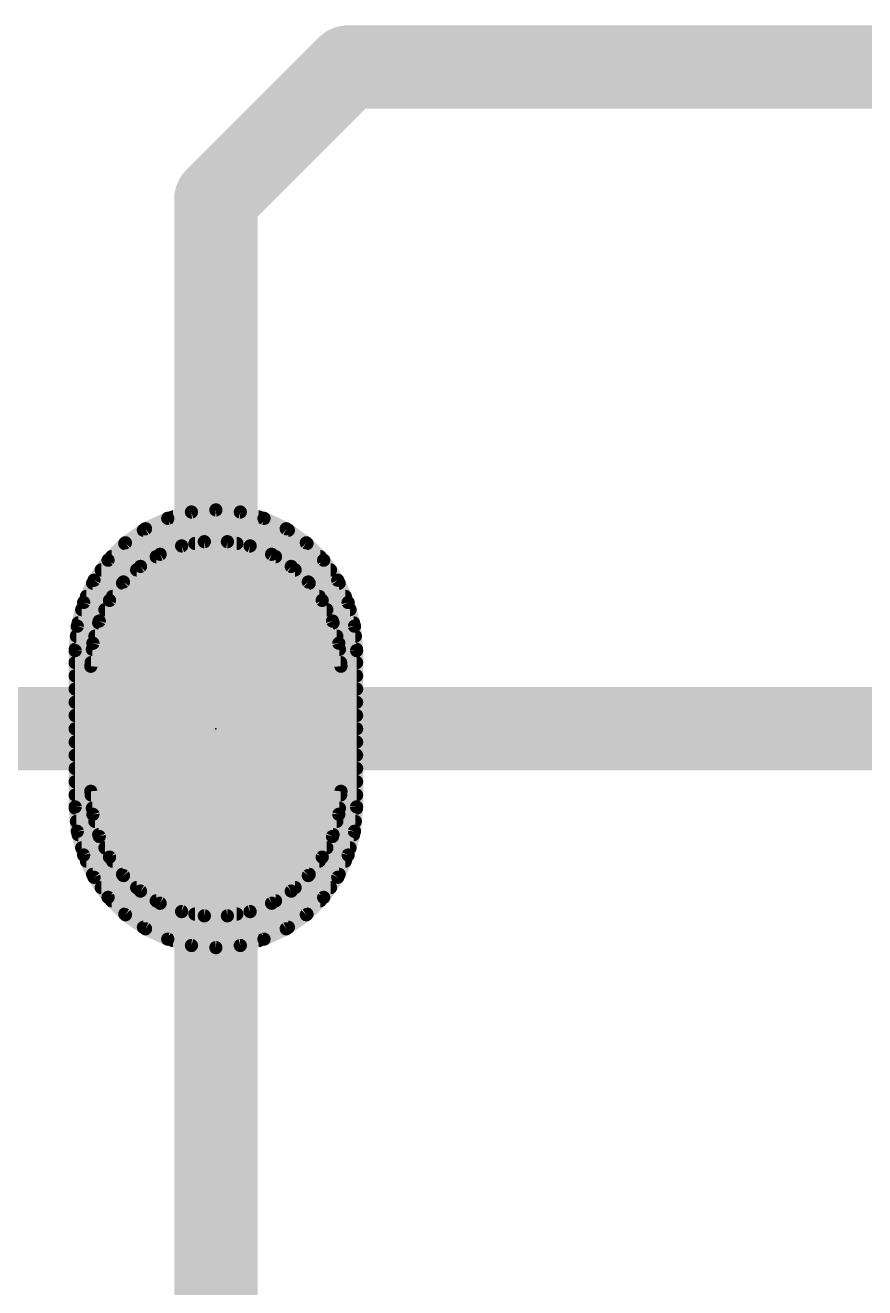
# Model space of a CAD drawing. Extents: x 1 to 105, y 18 to 66.
# Drawn here: x 18.49 to 26.55, y 44.17 to 56.28 of the extents above; entities that cross this region are included whole.
import ezdxf

# ---------------------------------------------------------------- set-up
doc = ezdxf.new("R2010")
doc.units = 0
for name, color, linetype in [('17', 122, 'CONTINUOUS'), ('2', 41, 'CONTINUOUS'), ('23', 53, 'CONTINUOUS'), ('29', 251, 'CONTINUOUS'), ('30', 251, 'CONTINUOUS'), ('4', 41, 'CONTINUOUS'), ('44', 251, 'CONTINUOUS'), ('5', 83, 'CONTINUOUS')]:
    doc.layers.add(name, color=color, linetype=linetype)

# ---------------------------------------------------------------- blocks, each defined once
blk = doc.blocks.new('RECT')
blk.add_solid([(-0.5, -0.5), (0.5, -0.5), (-0.5, 0.5), (0.5, 0.5)])
blk = doc.blocks.new('ROUNDP')
at = {"const_width": 0.5}
blk.add_lwpolyline([(0, -0.25, 1), (0, 0.25, 1), (0, -0.25)], format="xyb", dxfattribs=at)

msp = doc.modelspace()

# ---------------------------------------------------------------- linework, layer by layer
at = {"layer": '2', "const_width": 0.127}
for points in [[(19.8583, 51.5486), (19.645, 51.4491)], [(20.0856, 51.6095), (19.8583, 51.5486)], [(19.9083, 51.562), (20.7317, 51.562)], [(20.32, 51.63), (20.0856, 51.6095)], [(20.5544, 51.6095), (20.32, 51.63)], [(20.7817, 51.5486), (20.5544, 51.6095)], [(20.995, 51.4491), (20.7817, 51.5486)], [(19.645, 51.4491), (19.4522, 51.3142)], [(19.6248, 51.435), (21.0152, 51.435)], [(21.1878, 51.3142), (20.995, 51.4491)], [(19.4522, 51.3142), (19.2858, 51.1478)], [(19.4461, 51.308), (21.1939, 51.308)], [(21.3542, 51.1478), (21.1878, 51.3142)], [(19.3191, 51.181), (21.3209, 51.181)], [(19.2858, 51.1478), (19.1509, 50.955)], [(21.4891, 50.955), (21.3542, 51.1478)], [(19.1509, 50.955), (19.0514, 50.7417)], [(19.2202, 51.054), (21.4198, 51.054)], [(21.5886, 50.7417), (21.4891, 50.955)], [(19.1378, 50.927), (21.5022, 50.927)], [(19.0514, 50.7417), (18.9905, 50.5144)], [(19.0786, 50.8), (21.5614, 50.8)], [(21.6495, 50.5144), (21.5886, 50.7417)], [(19.033, 50.673), (21.607, 50.673)], [(18.9905, 50.5144), (18.97, 50.28)], [(18.999, 50.546), (21.641, 50.546)], [(21.67, 50.28), (21.6495, 50.5144)], [(18.9822, 50.419), (21.6578, 50.419)], [(18.97, 50.28), (18.97, 48.78)], [(18.9711, 50.292), (21.669, 50.292)], [(21.67, 48.78), (21.67, 50.28)], [(18.97, 50.165), (21.67, 50.165)], [(18.97, 50.038), (21.67, 50.038)], [(18.97, 49.911), (21.67, 49.911)], [(18.97, 49.784), (21.67, 49.784)], [(18.97, 49.657), (21.67, 49.657)], [(18.97, 49.53), (21.67, 49.53)], [(18.97, 49.403), (21.67, 49.403)], [(18.97, 49.276), (21.67, 49.276)], [(18.97, 49.149), (21.67, 49.149)], [(18.97, 49.022), (21.67, 49.022)], [(18.97, 48.895), (21.67, 48.895)], [(18.97, 48.78), (18.9905, 48.5456)], [(18.971, 48.768), (21.669, 48.768)], [(21.6495, 48.5456), (21.67, 48.78)], [(18.9822, 48.641), (21.6578, 48.641)], [(18.9905, 48.5456), (19.0514, 48.3183)], [(18.999, 48.514), (21.641, 48.514)], [(21.5886, 48.3183), (21.6495, 48.5456)], [(19.033, 48.387), (21.607, 48.387)], [(19.0514, 48.3183), (19.1509, 48.105)], [(21.4891, 48.105), (21.5886, 48.3183)], [(19.0786, 48.26), (21.5614, 48.26)], [(19.1378, 48.133), (21.5022, 48.133)], [(19.1509, 48.105), (19.2858, 47.9122)], [(21.3542, 47.9122), (21.4891, 48.105)], [(19.2202, 48.006), (21.4198, 48.006)], [(19.2858, 47.9122), (19.4522, 47.7458)], [(21.1878, 47.7458), (21.3542, 47.9122)], [(19.3191, 47.879), (21.3209, 47.879)], [(19.4461, 47.752), (21.1939, 47.752)], [(19.4522, 47.7458), (19.645, 47.6109)], [(20.995, 47.6109), (21.1878, 47.7458)], [(19.6248, 47.625), (21.0152, 47.625)], [(19.645, 47.6109), (19.8583, 47.5114)], [(20.7817, 47.5114), (20.995, 47.6109)], [(19.8583, 47.5114), (20.0856, 47.4505)], [(19.9083, 47.498), (20.7317, 47.498)], [(20.0856, 47.4505), (20.32, 47.43)], [(20.32, 47.43), (20.5544, 47.4505)], [(20.5544, 47.4505), (20.7817, 47.5114)]]:
    msp.add_lwpolyline(points, dxfattribs=at)
at = {"layer": '2', "const_width": 0.0635}
for points in [[(19.8501, 51.5793, 1), (19.8665, 51.5179)], [(19.8717, 51.5198, 1), (19.8449, 51.5774)], [(19.9083, 51.5938, 1), (19.9083, 51.5303)], [(20.0828, 51.6411, 1), (20.0883, 51.5779)], [(20.0938, 51.5788, 1), (20.0774, 51.6402)], [(20.3228, 51.6616, 1), (20.3172, 51.5984)], [(20.3228, 51.5984, 1), (20.3172, 51.6616)], [(20.5626, 51.6402, 1), (20.5462, 51.5788)], [(20.5517, 51.5779, 1), (20.5572, 51.6411)], [(20.7317, 51.5303, 1), (20.7317, 51.5938)], [(20.7951, 51.5774, 1), (20.7683, 51.5198)], [(20.7735, 51.5179, 1), (20.7899, 51.5793)], [(19.6248, 51.4668, 1), (19.6248, 51.4032)], [(19.6316, 51.4779, 1), (19.6584, 51.4204)], [(19.6632, 51.4231, 1), (19.6268, 51.4751)], [(21.0132, 51.4751, 1), (20.9768, 51.4231)], [(20.9816, 51.4204, 1), (21.0084, 51.4779)], [(21.0152, 51.4032, 1), (21.0152, 51.4668)], [(19.4461, 51.3398, 1), (19.4461, 51.2762)], [(19.434, 51.3402, 1), (19.4704, 51.2882)], [(19.4747, 51.2917, 1), (19.4298, 51.3366)], [(21.2102, 51.3366, 1), (21.1653, 51.2917)], [(21.1696, 51.2882, 1), (21.206, 51.3402)], [(21.1939, 51.2762, 1), (21.1939, 51.3398)], [(19.3191, 51.2128, 1), (19.3191, 51.1493)], [(21.3209, 51.1493, 1), (21.3209, 51.2128)], [(19.2634, 51.1702, 1), (19.3083, 51.1253)], [(19.3118, 51.1296, 1), (19.2598, 51.166)], [(21.3802, 51.166, 1), (21.3282, 51.1296)], [(21.3317, 51.1253, 1), (21.3766, 51.1702)], [(19.1249, 50.9732, 1), (19.1769, 50.9368)], [(19.1796, 50.9416, 1), (19.1221, 50.9684)], [(19.2202, 51.0858, 1), (19.2202, 51.0222)], [(21.4198, 51.0222, 1), (21.4198, 51.0858)], [(21.5179, 50.9684, 1), (21.4604, 50.9416)], [(21.4631, 50.9368, 1), (21.5151, 50.9732)], [(19.1378, 50.9588, 1), (19.1378, 50.8952)], [(21.5022, 50.8952, 1), (21.5022, 50.9588)], [(19.0226, 50.7551, 1), (19.0802, 50.7283)], [(19.0821, 50.7335, 1), (19.0207, 50.7499)], [(19.0786, 50.8318, 1), (19.0786, 50.7683)], [(21.6193, 50.7499, 1), (21.5579, 50.7335)], [(21.5598, 50.7283, 1), (21.6174, 50.7551)], [(21.5614, 50.7683, 1), (21.5614, 50.8318)], [(19.033, 50.7048, 1), (19.033, 50.6412)], [(21.607, 50.6412, 1), (21.607, 50.7048)], [(18.9598, 50.5226, 1), (19.0212, 50.5062)], [(19.0221, 50.5117, 1), (18.9589, 50.5172)], [(18.999, 50.5778, 1), (18.999, 50.5142)], [(21.6811, 50.5172, 1), (21.6179, 50.5117)], [(21.6188, 50.5062, 1), (21.6802, 50.5226)], [(21.641, 50.5142, 1), (21.641, 50.5778)], [(18.9822, 50.4508, 1), (18.9822, 50.3873)], [(21.6578, 50.3873, 1), (21.6578, 50.4508)], [(18.9384, 50.2828, 1), (19.0016, 50.2772)], [(19.0018, 50.28, 1), (18.9383, 50.28)], [(18.9711, 50.3238, 1), (18.9711, 50.2602)], [(21.7018, 50.28, 1), (21.6383, 50.28)], [(21.6384, 50.2772, 1), (21.7016, 50.2828)], [(21.669, 50.2602, 1), (21.669, 50.3238)], [(18.97, 50.1968, 1), (18.97, 50.1332)], [(21.67, 50.1332, 1), (21.67, 50.1968)], [(18.97, 50.0698, 1), (18.97, 50.0063)], [(21.67, 50.0063, 1), (21.67, 50.0698)], [(18.97, 49.9428, 1), (18.97, 49.8792)], [(21.67, 49.8792, 1), (21.67, 49.9428)], [(18.97, 49.8158, 1), (18.97, 49.7522)], [(21.67, 49.7522, 1), (21.67, 49.8158)], [(18.97, 49.6888, 1), (18.97, 49.6253)], [(21.67, 49.6253, 1), (21.67, 49.6888)], [(18.97, 49.5618, 1), (18.97, 49.4982)], [(21.67, 49.4982, 1), (21.67, 49.5618)], [(18.97, 49.4348, 1), (18.97, 49.3713)], [(21.67, 49.3713, 1), (21.67, 49.4348)], [(18.97, 49.3078, 1), (18.97, 49.2443)], [(21.67, 49.2443, 1), (21.67, 49.3078)], [(18.97, 49.1808, 1), (18.97, 49.1172)], [(21.67, 49.1172, 1), (21.67, 49.1808)], [(18.97, 49.0538, 1), (18.97, 48.9903)], [(21.67, 48.9903, 1), (21.67, 49.0538)], [(18.97, 48.9268, 1), (18.97, 48.8633)], [(21.67, 48.8633, 1), (21.67, 48.9268)], [(19.0016, 48.7828, 1), (18.9384, 48.7772)], [(18.971, 48.7998, 1), (18.971, 48.7362)], [(21.7016, 48.7772, 1), (21.6384, 48.7828)], [(21.669, 48.7362, 1), (21.669, 48.7998)], [(18.9383, 48.78, 1), (19.0018, 48.78)], [(18.9822, 48.6728, 1), (18.9822, 48.6093)], [(21.6383, 48.78, 1), (21.7018, 48.78)], [(21.6578, 48.6093, 1), (21.6578, 48.6728)], [(19.0212, 48.5538, 1), (18.9598, 48.5374)], [(18.9589, 48.5428, 1), (19.0221, 48.5483)], [(18.999, 48.5458, 1), (18.999, 48.4823)], [(21.6179, 48.5483, 1), (21.6811, 48.5428)], [(21.6802, 48.5374, 1), (21.6188, 48.5538)], [(21.641, 48.4823, 1), (21.641, 48.5458)], [(19.033, 48.4188, 1), (19.033, 48.3552)], [(19.0802, 48.3317, 1), (19.0226, 48.3049)], [(19.0207, 48.3101, 1), (19.0821, 48.3265)], [(21.5579, 48.3265, 1), (21.6193, 48.3101)], [(21.6174, 48.3049, 1), (21.5598, 48.3317)], [(21.607, 48.3552, 1), (21.607, 48.4188)], [(19.0786, 48.2918, 1), (19.0786, 48.2283)], [(21.5614, 48.2283, 1), (21.5614, 48.2918)], [(19.1378, 48.1648, 1), (19.1378, 48.1013)], [(19.1769, 48.1232, 1), (19.1249, 48.0868)], [(19.1221, 48.0916, 1), (19.1796, 48.1184)], [(21.4604, 48.1184, 1), (21.5179, 48.0916)], [(21.5151, 48.0868, 1), (21.4631, 48.1232)], [(21.5022, 48.1013, 1), (21.5022, 48.1648)], [(19.2202, 48.0378, 1), (19.2202, 47.9742)], [(19.3083, 47.9347, 1), (19.2634, 47.8898)], [(21.3766, 47.8898, 1), (21.3317, 47.9347)], [(21.4198, 47.9742, 1), (21.4198, 48.0378)], [(19.2598, 47.894, 1), (19.3118, 47.9304)], [(19.3191, 47.9108, 1), (19.3191, 47.8473)], [(21.3209, 47.8473, 1), (21.3209, 47.9108)], [(21.3282, 47.9304, 1), (21.3802, 47.894)], [(19.4461, 47.7838, 1), (19.4461, 47.7203)], [(19.4704, 47.7718, 1), (19.434, 47.7198)], [(19.4298, 47.7234, 1), (19.4747, 47.7683)], [(21.1653, 47.7683, 1), (21.2102, 47.7234)], [(21.206, 47.7198, 1), (21.1696, 47.7718)], [(21.1939, 47.7203, 1), (21.1939, 47.7838)], [(19.6248, 47.6568, 1), (19.6248, 47.5932)], [(19.6584, 47.6396, 1), (19.6316, 47.5821)], [(19.6268, 47.5849, 1), (19.6632, 47.6369)], [(20.9768, 47.6369, 1), (21.0132, 47.5849)], [(21.0084, 47.5821, 1), (20.9816, 47.6396)], [(21.0152, 47.5932, 1), (21.0152, 47.6568)], [(19.8665, 47.5421, 1), (19.8501, 47.4807)], [(19.8449, 47.4826, 1), (19.8717, 47.5402)], [(19.9083, 47.5298, 1), (19.9083, 47.4663)], [(20.0883, 47.4821, 1), (20.0828, 47.4189)], [(20.0774, 47.4198, 1), (20.0938, 47.4812)], [(20.3172, 47.4616, 1), (20.3228, 47.3984)], [(20.3172, 47.3984, 1), (20.3228, 47.4616)], [(20.5462, 47.4812, 1), (20.5626, 47.4198)], [(20.5572, 47.4189, 1), (20.5517, 47.4821)], [(20.7317, 47.4663, 1), (20.7317, 47.5298)], [(20.7683, 47.5402, 1), (20.7951, 47.4826)], [(20.7899, 47.4807, 1), (20.7735, 47.5421)]]:
    msp.add_lwpolyline(points, format="xyb", dxfattribs=at)
at = {"layer": '23'}
msp.add_point((20.32, 49.53), dxfattribs=at)
at = {"layer": '4'}
for points, const_width in [([(20.32, 54.61), (21.59, 55.88)], 0.8), ([(21.59, 55.88), (33.02, 55.88)], 0.8), ([(20.32, 52.28), (20.32, 54.61)], 0.8), ([(20.2093, 51.3249), (19.9916, 51.2842)], 0.127), ([(20.119, 51.308), (20.521, 51.308)], 0.127), ([(20.4307, 51.3249), (20.2093, 51.3249)], 0.127), ([(20.6484, 51.2842), (20.4307, 51.3249)], 0.127), ([(19.7851, 51.2042), (19.5968, 51.0876)], 0.127), ([(19.7477, 51.181), (20.8924, 51.181)], 0.127), ([(19.9916, 51.2842), (19.7851, 51.2042)], 0.127), ([(20.8549, 51.2042), (20.6484, 51.2842)], 0.127), ([(21.0432, 51.0876), (20.8549, 51.2042)], 0.127), ([(19.5968, 51.0876), (19.4332, 50.9384)], 0.127), ([(21.2068, 50.9384), (21.0432, 51.0876)], 0.127), ([(19.4332, 50.9384), (19.2997, 50.7617)], 0.127), ([(19.56, 51.054), (21.08, 51.054)], 0.127), ([(21.3403, 50.7617), (21.2068, 50.9384)], 0.127), ([(19.4246, 50.927), (21.2154, 50.927)], 0.127), ([(19.2997, 50.7617), (19.201, 50.5635)], 0.127), ([(19.3286, 50.8), (21.3114, 50.8)], 0.127), ([(21.439, 50.5635), (21.3403, 50.7617)], 0.127), ([(19.2556, 50.673), (21.3844, 50.673)], 0.127), ([(19.201, 50.5635), (19.1404, 50.3505)], 0.127), ([(19.1961, 50.546), (21.4439, 50.546)], 0.127), ([(21.4996, 50.3505), (21.439, 50.5635)], 0.127), ([(19.1404, 50.3505), (19.12, 50.13)], 0.127), ([(19.1599, 50.419), (21.4801, 50.419)], 0.127), ([(21.52, 50.13), (21.4996, 50.3505)], 0.127), ([(19.135, 50.292), (21.505, 50.292)], 0.127), ([(19.12, 50.13), (21.52, 50.13)], 0.127), ([(19.1232, 50.165), (21.5168, 50.165)], 0.127), ([(19.1404, 48.7095), (19.12, 48.93)], 0.127), ([(19.12, 48.93), (21.52, 48.93)], 0.127), ([(19.1232, 48.895), (21.5168, 48.895)], 0.127), ([(21.52, 48.93), (21.4996, 48.7095)], 0.127), ([(19.135, 48.768), (21.505, 48.768)], 0.127), ([(19.201, 48.4965), (19.1404, 48.7095)], 0.127), ([(19.1599, 48.641), (21.4801, 48.641)], 0.127), ([(21.4996, 48.7095), (21.439, 48.4965)], 0.127), ([(19.1961, 48.514), (21.4439, 48.514)], 0.127), ([(19.2997, 48.2983), (19.201, 48.4965)], 0.127), ([(21.439, 48.4965), (21.3403, 48.2983)], 0.127), ([(19.2556, 48.387), (21.3844, 48.387)], 0.127), ([(19.4332, 48.1216), (19.2997, 48.2983)], 0.127), ([(21.3403, 48.2983), (21.2068, 48.1216)], 0.127), ([(19.3286, 48.26), (21.3114, 48.26)], 0.127), ([(19.4246, 48.133), (21.2154, 48.133)], 0.127), ([(19.5968, 47.9724), (19.4332, 48.1216)], 0.127), ([(21.2068, 48.1216), (21.0432, 47.9724)], 0.127), ([(19.56, 48.006), (21.08, 48.006)], 0.127), ([(19.7851, 47.8558), (19.5968, 47.9724)], 0.127), ([(21.0432, 47.9724), (20.8549, 47.8558)], 0.127), ([(19.7477, 47.879), (20.8924, 47.879)], 0.127), ([(19.9916, 47.7758), (19.7851, 47.8558)], 0.127), ([(20.8549, 47.8558), (20.6484, 47.7758)], 0.127), ([(20.2093, 47.7351), (19.9916, 47.7758)], 0.127), ([(20.119, 47.752), (20.521, 47.752)], 0.127), ([(20.4307, 47.7351), (20.2093, 47.7351)], 0.127), ([(20.6484, 47.7758), (20.4307, 47.7351)], 0.127), ([(20.32, 46.78), (20.32, 44.66)], 0.8)]:
    msp.add_lwpolyline(points, dxfattribs=dict(at, const_width=const_width))
for points, const_width in [([(21.59, 56.08, 1), (21.59, 55.68)], 0.4), ([(21.7314, 55.7386, 1), (21.4486, 56.0214)], 0.4), ([(20.52, 54.61, 1), (20.12, 54.61)], 0.4), ([(20.1786, 54.7514, 1), (20.4614, 54.4686)], 0.4), ([(20.12, 52.28, 1), (20.52, 52.28)], 0.4), ([(20.119, 51.3398, 1), (20.119, 51.2762)], 0.0635), ([(20.2093, 51.3566, 1), (20.2093, 51.2931)], 0.0635), ([(20.2151, 51.2937, 1), (20.2034, 51.3561)], 0.0635), ([(20.4366, 51.3561, 1), (20.4249, 51.2937)], 0.0635), ([(20.4307, 51.2931, 1), (20.4307, 51.3566)], 0.0635), ([(20.521, 51.2762, 1), (20.521, 51.3398)], 0.0635), ([(19.7477, 51.2128, 1), (19.7477, 51.1493)], 0.0635), ([(19.7736, 51.2338, 1), (19.7966, 51.1746)], 0.0635), ([(19.8018, 51.1772, 1), (19.7684, 51.2312)], 0.0635), ([(19.9858, 51.3154, 1), (19.9974, 51.253)], 0.0635), ([(20.0031, 51.2546, 1), (19.9801, 51.3138)], 0.0635), ([(20.6599, 51.3138, 1), (20.6369, 51.2546)], 0.0635), ([(20.6426, 51.253, 1), (20.6542, 51.3154)], 0.0635), ([(20.8716, 51.2312, 1), (20.8382, 51.1772)], 0.0635), ([(20.8434, 51.1746, 1), (20.8664, 51.2338)], 0.0635), ([(20.8924, 51.1493, 1), (20.8924, 51.2128)], 0.0635), ([(19.5801, 51.1146, 1), (19.6136, 51.0606)], 0.0635), ([(19.6182, 51.0642, 1), (19.5754, 51.1111)], 0.0635), ([(21.0646, 51.1111, 1), (21.0218, 51.0642)], 0.0635), ([(21.0264, 51.0606, 1), (21.0599, 51.1146)], 0.0635), ([(19.4585, 50.9193, 1), (19.4079, 50.9576)], 0.0635), ([(19.56, 51.0858, 1), (19.56, 51.0222)], 0.0635), ([(21.08, 51.0222, 1), (21.08, 51.0858)], 0.0635), ([(21.2321, 50.9576, 1), (21.1815, 50.9193)], 0.0635), ([(19.4246, 50.9588, 1), (19.4246, 50.8952)], 0.0635), ([(19.4118, 50.9619, 1), (19.4546, 50.915)], 0.0635), ([(21.1854, 50.915, 1), (21.2282, 50.9619)], 0.0635), ([(21.2154, 50.8952, 1), (21.2154, 50.9588)], 0.0635), ([(19.2744, 50.7809, 1), (19.3251, 50.7426)], 0.0635), ([(19.3282, 50.7476, 1), (19.2713, 50.7759)], 0.0635), ([(19.3286, 50.8318, 1), (19.3286, 50.7683)], 0.0635), ([(21.3687, 50.7759, 1), (21.3118, 50.7476)], 0.0635), ([(21.3114, 50.7683, 1), (21.3114, 50.8318)], 0.0635), ([(21.3149, 50.7426, 1), (21.3656, 50.7809)], 0.0635), ([(19.2556, 50.7048, 1), (19.2556, 50.6412)], 0.0635), ([(21.3844, 50.6412, 1), (21.3844, 50.7048)], 0.0635), ([(19.1961, 50.5778, 1), (19.1961, 50.5142)], 0.0635), ([(19.1726, 50.5776, 1), (19.2295, 50.5493)], 0.0635), ([(19.2316, 50.5548, 1), (19.1705, 50.5722)], 0.0635), ([(21.4695, 50.5722, 1), (21.4084, 50.5548)], 0.0635), ([(21.4105, 50.5493, 1), (21.4674, 50.5776)], 0.0635), ([(21.4439, 50.5142, 1), (21.4439, 50.5778)], 0.0635), ([(19.172, 50.3476, 1), (19.1088, 50.3534)], 0.0635), ([(19.1599, 50.4508, 1), (19.1599, 50.3873)], 0.0635), ([(21.5312, 50.3534, 1), (21.468, 50.3476)], 0.0635), ([(21.4801, 50.3873, 1), (21.4801, 50.4508)], 0.0635), ([(19.135, 50.3238, 1), (19.135, 50.2602)], 0.0635), ([(19.1099, 50.3592, 1), (19.171, 50.3418)], 0.0635), ([(21.469, 50.3418, 1), (21.5301, 50.3592)], 0.0635), ([(21.505, 50.2602, 1), (21.505, 50.3238)], 0.0635), ([(19.12, 50.1618, 1), (19.12, 50.0983)], 0.0635), ([(19.0884, 50.1329, 1), (19.1516, 50.1271)], 0.0635), ([(19.1232, 50.1968, 1), (19.1232, 50.1332)], 0.0635), ([(21.4884, 50.1271, 1), (21.5516, 50.1329)], 0.0635), ([(21.5168, 50.1332, 1), (21.5168, 50.1968)], 0.0635), ([(21.52, 50.0983, 1), (21.52, 50.1618)], 0.0635), ([(19.1516, 48.9329, 1), (19.0884, 48.9271)], 0.0635), ([(19.12, 48.9618, 1), (19.12, 48.8982)], 0.0635), ([(19.1232, 48.9268, 1), (19.1232, 48.8633)], 0.0635), ([(21.5516, 48.9271, 1), (21.4884, 48.9329)], 0.0635), ([(21.5168, 48.8633, 1), (21.5168, 48.9268)], 0.0635), ([(21.52, 48.8982, 1), (21.52, 48.9618)], 0.0635), ([(19.135, 48.7998, 1), (19.135, 48.7362)], 0.0635), ([(21.505, 48.7362, 1), (21.505, 48.7998)], 0.0635), ([(19.171, 48.7182, 1), (19.1099, 48.7008)], 0.0635), ([(19.1088, 48.7066, 1), (19.172, 48.7124)], 0.0635), ([(19.1599, 48.6728, 1), (19.1599, 48.6093)], 0.0635), ([(21.468, 48.7124, 1), (21.5312, 48.7066)], 0.0635), ([(21.5301, 48.7008, 1), (21.469, 48.7182)], 0.0635), ([(21.4801, 48.6093, 1), (21.4801, 48.6728)], 0.0635), ([(19.1961, 48.5458, 1), (19.1961, 48.4823)], 0.0635), ([(21.4439, 48.4823, 1), (21.4439, 48.5458)], 0.0635), ([(19.2295, 48.5107, 1), (19.1726, 48.4824)], 0.0635), ([(19.1705, 48.4878, 1), (19.2316, 48.5052)], 0.0635), ([(21.4084, 48.5052, 1), (21.4695, 48.4878)], 0.0635), ([(21.4674, 48.4824, 1), (21.4105, 48.5107)], 0.0635), ([(19.2556, 48.4188, 1), (19.2556, 48.3552)], 0.0635), ([(19.3251, 48.3174, 1), (19.2744, 48.2791)], 0.0635), ([(19.2713, 48.2841, 1), (19.3282, 48.3124)], 0.0635), ([(21.3118, 48.3124, 1), (21.3687, 48.2841)], 0.0635), ([(21.3656, 48.2791, 1), (21.3149, 48.3174)], 0.0635), ([(21.3844, 48.3552, 1), (21.3844, 48.4188)], 0.0635), ([(19.3286, 48.2918, 1), (19.3286, 48.2283)], 0.0635), ([(21.3114, 48.2283, 1), (21.3114, 48.2918)], 0.0635), ([(19.4246, 48.1648, 1), (19.4246, 48.1013)], 0.0635), ([(19.4546, 48.145, 1), (19.4118, 48.0981)], 0.0635), ([(19.4079, 48.1024, 1), (19.4585, 48.1407)], 0.0635), ([(21.1815, 48.1407, 1), (21.2321, 48.1024)], 0.0635), ([(21.2282, 48.0981, 1), (21.1854, 48.145)], 0.0635), ([(21.2154, 48.1013, 1), (21.2154, 48.1648)], 0.0635), ([(19.56, 48.0378, 1), (19.56, 47.9742)], 0.0635), ([(19.6136, 47.9994, 1), (19.5801, 47.9454)], 0.0635), ([(19.5754, 47.9489, 1), (19.6182, 47.9958)], 0.0635), ([(21.0218, 47.9958, 1), (21.0646, 47.9489)], 0.0635), ([(21.0599, 47.9454, 1), (21.0264, 47.9994)], 0.0635), ([(21.08, 47.9742, 1), (21.08, 48.0378)], 0.0635), ([(19.7477, 47.9108, 1), (19.7477, 47.8473)], 0.0635), ([(19.7966, 47.8854, 1), (19.7736, 47.8262)], 0.0635), ([(19.7684, 47.8288, 1), (19.8018, 47.8828)], 0.0635), ([(20.8382, 47.8828, 1), (20.8716, 47.8288)], 0.0635), ([(20.8664, 47.8262, 1), (20.8434, 47.8854)], 0.0635), ([(20.8924, 47.8473, 1), (20.8924, 47.9108)], 0.0635), ([(19.9974, 47.807, 1), (19.9858, 47.7446)], 0.0635), ([(19.9801, 47.7462, 1), (20.0031, 47.8054)], 0.0635), ([(20.119, 47.7838, 1), (20.119, 47.7203)], 0.0635), ([(20.2093, 47.7669, 1), (20.2093, 47.7034)], 0.0635), ([(20.2034, 47.7039, 1), (20.2151, 47.7663)], 0.0635), ([(20.4249, 47.7663, 1), (20.4366, 47.7039)], 0.0635), ([(20.4307, 47.7034, 1), (20.4307, 47.7669)], 0.0635), ([(20.521, 47.7203, 1), (20.521, 47.7838)], 0.0635), ([(20.6369, 47.8054, 1), (20.6599, 47.7462)], 0.0635), ([(20.6542, 47.7446, 1), (20.6426, 47.807)], 0.0635), ([(20.52, 46.78, 1), (20.12, 46.78)], 0.4), ([(20.12, 44.66, 1), (20.52, 44.66)], 0.4)]:
    msp.add_lwpolyline(points, format="xyb", dxfattribs=dict(at, const_width=const_width))
at = {"layer": '44'}
for centre in [(20.32, 52.28), (20.3, 49.53), (20.32, 46.78), (20.32, 44.66)]:
    msp.add_circle(centre, 0, dxfattribs=at)
at = {"layer": '5'}
for points, const_width in [([(19.8583, 51.5486), (19.645, 51.4491)], 0.127), ([(20.0856, 51.6095), (19.8583, 51.5486)], 0.127), ([(19.9083, 51.562), (20.7317, 51.562)], 0.127), ([(20.32, 51.63), (20.0856, 51.6095)], 0.127), ([(20.5544, 51.6095), (20.32, 51.63)], 0.127), ([(20.7817, 51.5486), (20.5544, 51.6095)], 0.127), ([(20.995, 51.4491), (20.7817, 51.5486)], 0.127), ([(19.645, 51.4491), (19.4522, 51.3142)], 0.127), ([(19.6248, 51.435), (21.0152, 51.435)], 0.127), ([(21.1878, 51.3142), (20.995, 51.4491)], 0.127), ([(19.4522, 51.3142), (19.2858, 51.1478)], 0.127), ([(19.4461, 51.308), (21.1939, 51.308)], 0.127), ([(21.3542, 51.1478), (21.1878, 51.3142)], 0.127), ([(19.3191, 51.181), (21.3209, 51.181)], 0.127), ([(19.2858, 51.1478), (19.1509, 50.955)], 0.127), ([(21.4891, 50.955), (21.3542, 51.1478)], 0.127), ([(19.1509, 50.955), (19.0514, 50.7417)], 0.127), ([(19.2202, 51.054), (21.4198, 51.054)], 0.127), ([(21.5886, 50.7417), (21.4891, 50.955)], 0.127), ([(19.1378, 50.927), (21.5022, 50.927)], 0.127), ([(19.0514, 50.7417), (18.9905, 50.5144)], 0.127), ([(19.0786, 50.8), (21.5614, 50.8)], 0.127), ([(21.6495, 50.5144), (21.5886, 50.7417)], 0.127), ([(19.033, 50.673), (21.607, 50.673)], 0.127), ([(18.9905, 50.5144), (18.97, 50.28)], 0.127), ([(18.999, 50.546), (21.641, 50.546)], 0.127), ([(21.67, 50.28), (21.6495, 50.5144)], 0.127), ([(18.9822, 50.419), (21.6578, 50.419)], 0.127), ([(18.97, 50.28), (18.97, 48.78)], 0.127), ([(18.9711, 50.292), (21.669, 50.292)], 0.127), ([(21.67, 48.78), (21.67, 50.28)], 0.127), ([(18.97, 50.165), (21.67, 50.165)], 0.127), ([(18.97, 50.038), (21.67, 50.038)], 0.127), ([(13.97, 49.53), (20.3, 49.53)], 0.8), ([(18.97, 49.911), (21.67, 49.911)], 0.127), ([(31.73, 49.53), (20.3, 49.53)], 0.8), ([(18.97, 49.784), (21.67, 49.784)], 0.127), ([(18.97, 49.657), (21.67, 49.657)], 0.127), ([(18.97, 49.53), (21.67, 49.53)], 0.127), ([(18.97, 49.403), (21.67, 49.403)], 0.127), ([(18.97, 49.276), (21.67, 49.276)], 0.127), ([(18.97, 49.149), (21.67, 49.149)], 0.127), ([(18.97, 49.022), (21.67, 49.022)], 0.127), ([(18.97, 48.895), (21.67, 48.895)], 0.127), ([(18.97, 48.78), (18.9905, 48.5456)], 0.127), ([(18.971, 48.768), (21.669, 48.768)], 0.127), ([(21.6495, 48.5456), (21.67, 48.78)], 0.127), ([(18.9822, 48.641), (21.6578, 48.641)], 0.127), ([(18.9905, 48.5456), (19.0514, 48.3183)], 0.127), ([(18.999, 48.514), (21.641, 48.514)], 0.127), ([(21.5886, 48.3183), (21.6495, 48.5456)], 0.127), ([(19.033, 48.387), (21.607, 48.387)], 0.127), ([(19.0514, 48.3183), (19.1509, 48.105)], 0.127), ([(21.4891, 48.105), (21.5886, 48.3183)], 0.127), ([(19.0786, 48.26), (21.5614, 48.26)], 0.127), ([(19.1378, 48.133), (21.5022, 48.133)], 0.127), ([(19.1509, 48.105), (19.2858, 47.9122)], 0.127), ([(21.3542, 47.9122), (21.4891, 48.105)], 0.127), ([(19.2202, 48.006), (21.4198, 48.006)], 0.127), ([(19.2858, 47.9122), (19.4522, 47.7458)], 0.127), ([(21.1878, 47.7458), (21.3542, 47.9122)], 0.127), ([(19.3191, 47.879), (21.3209, 47.879)], 0.127), ([(19.4461, 47.752), (21.1939, 47.752)], 0.127), ([(19.4522, 47.7458), (19.645, 47.6109)], 0.127), ([(20.995, 47.6109), (21.1878, 47.7458)], 0.127), ([(19.6248, 47.625), (21.0152, 47.625)], 0.127), ([(19.645, 47.6109), (19.8583, 47.5114)], 0.127), ([(20.7817, 47.5114), (20.995, 47.6109)], 0.127), ([(19.8583, 47.5114), (20.0856, 47.4505)], 0.127), ([(19.9083, 47.498), (20.7317, 47.498)], 0.127), ([(20.0856, 47.4505), (20.32, 47.43)], 0.127), ([(20.32, 47.43), (20.5544, 47.4505)], 0.127), ([(20.5544, 47.4505), (20.7817, 47.5114)], 0.127)]:
    msp.add_lwpolyline(points, dxfattribs=dict(at, const_width=const_width))
for points, const_width in [([(19.8501, 51.5793, 1), (19.8665, 51.5179)], 0.0635), ([(19.8717, 51.5198, 1), (19.8449, 51.5774)], 0.0635), ([(19.9083, 51.5938, 1), (19.9083, 51.5303)], 0.0635), ([(20.0828, 51.6411, 1), (20.0883, 51.5779)], 0.0635), ([(20.0938, 51.5788, 1), (20.0774, 51.6402)], 0.0635), ([(20.3228, 51.6616, 1), (20.3172, 51.5984)], 0.0635), ([(20.3228, 51.5984, 1), (20.3172, 51.6616)], 0.0635), ([(20.5626, 51.6402, 1), (20.5462, 51.5788)], 0.0635), ([(20.5517, 51.5779, 1), (20.5572, 51.6411)], 0.0635), ([(20.7317, 51.5303, 1), (20.7317, 51.5938)], 0.0635), ([(20.7951, 51.5774, 1), (20.7683, 51.5198)], 0.0635), ([(20.7735, 51.5179, 1), (20.7899, 51.5793)], 0.0635), ([(19.6248, 51.4668, 1), (19.6248, 51.4032)], 0.0635), ([(19.6316, 51.4779, 1), (19.6584, 51.4204)], 0.0635), ([(19.6632, 51.4231, 1), (19.6268, 51.4751)], 0.0635), ([(21.0132, 51.4751, 1), (20.9768, 51.4231)], 0.0635), ([(20.9816, 51.4204, 1), (21.0084, 51.4779)], 0.0635), ([(21.0152, 51.4032, 1), (21.0152, 51.4668)], 0.0635), ([(19.4461, 51.3398, 1), (19.4461, 51.2762)], 0.0635), ([(19.434, 51.3402, 1), (19.4704, 51.2882)], 0.0635), ([(19.4747, 51.2917, 1), (19.4298, 51.3366)], 0.0635), ([(21.2102, 51.3366, 1), (21.1653, 51.2917)], 0.0635), ([(21.1696, 51.2882, 1), (21.206, 51.3402)], 0.0635), ([(21.1939, 51.2762, 1), (21.1939, 51.3398)], 0.0635), ([(19.3191, 51.2128, 1), (19.3191, 51.1493)], 0.0635), ([(21.3209, 51.1493, 1), (21.3209, 51.2128)], 0.0635), ([(19.2634, 51.1702, 1), (19.3083, 51.1253)], 0.0635), ([(19.3118, 51.1296, 1), (19.2598, 51.166)], 0.0635), ([(21.3802, 51.166, 1), (21.3282, 51.1296)], 0.0635), ([(21.3317, 51.1253, 1), (21.3766, 51.1702)], 0.0635), ([(19.1249, 50.9732, 1), (19.1769, 50.9368)], 0.0635), ([(19.1796, 50.9416, 1), (19.1221, 50.9684)], 0.0635), ([(19.2202, 51.0858, 1), (19.2202, 51.0222)], 0.0635), ([(21.4198, 51.0222, 1), (21.4198, 51.0858)], 0.0635), ([(21.5179, 50.9684, 1), (21.4604, 50.9416)], 0.0635), ([(21.4631, 50.9368, 1), (21.5151, 50.9732)], 0.0635), ([(19.1378, 50.9588, 1), (19.1378, 50.8952)], 0.0635), ([(21.5022, 50.8952, 1), (21.5022, 50.9588)], 0.0635), ([(19.0226, 50.7551, 1), (19.0802, 50.7283)], 0.0635), ([(19.0821, 50.7335, 1), (19.0207, 50.7499)], 0.0635), ([(19.0786, 50.8318, 1), (19.0786, 50.7683)], 0.0635), ([(21.6193, 50.7499, 1), (21.5579, 50.7335)], 0.0635), ([(21.5598, 50.7283, 1), (21.6174, 50.7551)], 0.0635), ([(21.5614, 50.7683, 1), (21.5614, 50.8318)], 0.0635), ([(19.033, 50.7048, 1), (19.033, 50.6412)], 0.0635), ([(21.607, 50.6412, 1), (21.607, 50.7048)], 0.0635), ([(18.9598, 50.5226, 1), (19.0212, 50.5062)], 0.0635), ([(19.0221, 50.5117, 1), (18.9589, 50.5172)], 0.0635), ([(18.999, 50.5778, 1), (18.999, 50.5142)], 0.0635), ([(21.6811, 50.5172, 1), (21.6179, 50.5117)], 0.0635), ([(21.6188, 50.5062, 1), (21.6802, 50.5226)], 0.0635), ([(21.641, 50.5142, 1), (21.641, 50.5778)], 0.0635), ([(18.9822, 50.4508, 1), (18.9822, 50.3873)], 0.0635), ([(21.6578, 50.3873, 1), (21.6578, 50.4508)], 0.0635), ([(18.9384, 50.2828, 1), (19.0016, 50.2772)], 0.0635), ([(19.0018, 50.28, 1), (18.9383, 50.28)], 0.0635), ([(18.9711, 50.3238, 1), (18.9711, 50.2602)], 0.0635), ([(21.7018, 50.28, 1), (21.6383, 50.28)], 0.0635), ([(21.6384, 50.2772, 1), (21.7016, 50.2828)], 0.0635), ([(21.669, 50.2602, 1), (21.669, 50.3238)], 0.0635), ([(18.97, 50.1968, 1), (18.97, 50.1332)], 0.0635), ([(21.67, 50.1332, 1), (21.67, 50.1968)], 0.0635), ([(18.97, 50.0698, 1), (18.97, 50.0063)], 0.0635), ([(21.67, 50.0063, 1), (21.67, 50.0698)], 0.0635), ([(18.97, 49.9428, 1), (18.97, 49.8792)], 0.0635), ([(20.3, 49.73, 1), (20.3, 49.33)], 0.4), ([(20.3, 49.33, 1), (20.3, 49.73)], 0.4), ([(21.67, 49.8792, 1), (21.67, 49.9428)], 0.0635), ([(18.97, 49.8158, 1), (18.97, 49.7522)], 0.0635), ([(21.67, 49.7522, 1), (21.67, 49.8158)], 0.0635), ([(18.97, 49.6888, 1), (18.97, 49.6253)], 0.0635), ([(21.67, 49.6253, 1), (21.67, 49.6888)], 0.0635), ([(18.97, 49.5618, 1), (18.97, 49.4982)], 0.0635), ([(21.67, 49.4982, 1), (21.67, 49.5618)], 0.0635), ([(18.97, 49.4348, 1), (18.97, 49.3713)], 0.0635), ([(21.67, 49.3713, 1), (21.67, 49.4348)], 0.0635), ([(18.97, 49.3078, 1), (18.97, 49.2443)], 0.0635), ([(21.67, 49.2443, 1), (21.67, 49.3078)], 0.0635), ([(18.97, 49.1808, 1), (18.97, 49.1172)], 0.0635), ([(21.67, 49.1172, 1), (21.67, 49.1808)], 0.0635), ([(18.97, 49.0538, 1), (18.97, 48.9903)], 0.0635), ([(21.67, 48.9903, 1), (21.67, 49.0538)], 0.0635), ([(18.97, 48.9268, 1), (18.97, 48.8633)], 0.0635), ([(21.67, 48.8633, 1), (21.67, 48.9268)], 0.0635), ([(19.0016, 48.7828, 1), (18.9384, 48.7772)], 0.0635), ([(18.971, 48.7998, 1), (18.971, 48.7362)], 0.0635), ([(21.7016, 48.7772, 1), (21.6384, 48.7828)], 0.0635), ([(21.669, 48.7362, 1), (21.669, 48.7998)], 0.0635), ([(18.9383, 48.78, 1), (19.0018, 48.78)], 0.0635), ([(18.9822, 48.6728, 1), (18.9822, 48.6093)], 0.0635), ([(21.6383, 48.78, 1), (21.7018, 48.78)], 0.0635), ([(21.6578, 48.6093, 1), (21.6578, 48.6728)], 0.0635), ([(19.0212, 48.5538, 1), (18.9598, 48.5374)], 0.0635), ([(18.9589, 48.5428, 1), (19.0221, 48.5483)], 0.0635), ([(18.999, 48.5458, 1), (18.999, 48.4823)], 0.0635), ([(21.6179, 48.5483, 1), (21.6811, 48.5428)], 0.0635), ([(21.6802, 48.5374, 1), (21.6188, 48.5538)], 0.0635), ([(21.641, 48.4823, 1), (21.641, 48.5458)], 0.0635), ([(19.033, 48.4188, 1), (19.033, 48.3552)], 0.0635), ([(19.0802, 48.3317, 1), (19.0226, 48.3049)], 0.0635), ([(19.0207, 48.3101, 1), (19.0821, 48.3265)], 0.0635), ([(21.5579, 48.3265, 1), (21.6193, 48.3101)], 0.0635), ([(21.6174, 48.3049, 1), (21.5598, 48.3317)], 0.0635), ([(21.607, 48.3552, 1), (21.607, 48.4188)], 0.0635), ([(19.0786, 48.2918, 1), (19.0786, 48.2283)], 0.0635), ([(21.5614, 48.2283, 1), (21.5614, 48.2918)], 0.0635), ([(19.1378, 48.1648, 1), (19.1378, 48.1013)], 0.0635), ([(19.1769, 48.1232, 1), (19.1249, 48.0868)], 0.0635), ([(19.1221, 48.0916, 1), (19.1796, 48.1184)], 0.0635), ([(21.4604, 48.1184, 1), (21.5179, 48.0916)], 0.0635), ([(21.5151, 48.0868, 1), (21.4631, 48.1232)], 0.0635), ([(21.5022, 48.1013, 1), (21.5022, 48.1648)], 0.0635), ([(19.2202, 48.0378, 1), (19.2202, 47.9742)], 0.0635), ([(19.3083, 47.9347, 1), (19.2634, 47.8898)], 0.0635), ([(21.3766, 47.8898, 1), (21.3317, 47.9347)], 0.0635), ([(21.4198, 47.9742, 1), (21.4198, 48.0378)], 0.0635), ([(19.2598, 47.894, 1), (19.3118, 47.9304)], 0.0635), ([(19.3191, 47.9108, 1), (19.3191, 47.8473)], 0.0635), ([(21.3209, 47.8473, 1), (21.3209, 47.9108)], 0.0635), ([(21.3282, 47.9304, 1), (21.3802, 47.894)], 0.0635), ([(19.4461, 47.7838, 1), (19.4461, 47.7203)], 0.0635), ([(19.4704, 47.7718, 1), (19.434, 47.7198)], 0.0635), ([(19.4298, 47.7234, 1), (19.4747, 47.7683)], 0.0635), ([(21.1653, 47.7683, 1), (21.2102, 47.7234)], 0.0635), ([(21.206, 47.7198, 1), (21.1696, 47.7718)], 0.0635), ([(21.1939, 47.7203, 1), (21.1939, 47.7838)], 0.0635), ([(19.6248, 47.6568, 1), (19.6248, 47.5932)], 0.0635), ([(19.6584, 47.6396, 1), (19.6316, 47.5821)], 0.0635), ([(19.6268, 47.5849, 1), (19.6632, 47.6369)], 0.0635), ([(20.9768, 47.6369, 1), (21.0132, 47.5849)], 0.0635), ([(21.0084, 47.5821, 1), (20.9816, 47.6396)], 0.0635), ([(21.0152, 47.5932, 1), (21.0152, 47.6568)], 0.0635), ([(19.8665, 47.5421, 1), (19.8501, 47.4807)], 0.0635), ([(19.8449, 47.4826, 1), (19.8717, 47.5402)], 0.0635), ([(19.9083, 47.5298, 1), (19.9083, 47.4663)], 0.0635), ([(20.0883, 47.4821, 1), (20.0828, 47.4189)], 0.0635), ([(20.0774, 47.4198, 1), (20.0938, 47.4812)], 0.0635), ([(20.3172, 47.4616, 1), (20.3228, 47.3984)], 0.0635), ([(20.3172, 47.3984, 1), (20.3228, 47.4616)], 0.0635), ([(20.5462, 47.4812, 1), (20.5626, 47.4198)], 0.0635), ([(20.5572, 47.4189, 1), (20.5517, 47.4821)], 0.0635), ([(20.7317, 47.4663, 1), (20.7317, 47.5298)], 0.0635), ([(20.7683, 47.5402, 1), (20.7951, 47.4826)], 0.0635), ([(20.7899, 47.4807, 1), (20.7735, 47.5421)], 0.0635)]:
    msp.add_lwpolyline(points, format="xyb", dxfattribs=dict(at, const_width=const_width))

# ---------------------------------------------------------------- block references
at = {"layer": '17', "xscale": 0.0002, "yscale": 0.0002, "rotation": 270}
for p in [(20.32, 52.28), (20.32, 52.28), (20.32, 52.28), (20.32, 52.28), (20.32, 52.28), (20.32, 52.28), (20.32, 52.28), (20.32, 52.28), (20.32, 52.28), (20.32, 52.28), (20.32, 52.28), (20.32, 52.28), (20.32, 52.28), (20.32, 52.28), (20.32, 52.28), (20.32, 52.28), (20.3, 49.53), (20.3, 49.53), (20.3, 49.53), (20.3, 49.53), (20.3, 49.53), (20.3, 49.53), (20.3, 49.53), (20.3, 49.53), (20.3, 49.53), (20.3, 49.53), (20.3, 49.53), (20.3, 49.53), (20.3, 49.53), (20.3, 49.53), (20.3, 49.53), (20.3, 49.53), (20.32, 46.78), (20.32, 46.78), (20.32, 46.78), (20.32, 46.78), (20.32, 46.78), (20.32, 46.78), (20.32, 46.78), (20.32, 46.78), (20.32, 46.78), (20.32, 46.78), (20.32, 46.78), (20.32, 46.78), (20.32, 46.78), (20.32, 46.78), (20.32, 46.78), (20.32, 46.78), (20.32, 44.66), (20.32, 44.66), (20.32, 44.66), (20.32, 44.66), (20.32, 44.66), (20.32, 44.66), (20.32, 44.66), (20.32, 44.66), (20.32, 44.66), (20.32, 44.66), (20.32, 44.66), (20.32, 44.66), (20.32, 44.66), (20.32, 44.66), (20.32, 44.66), (20.32, 44.66)]:
    msp.add_blockref('ROUNDP', p, dxfattribs=at)
at = {"layer": '29', "xscale": 0.2034, "yscale": 0.2034, "rotation": 270}
for p in [(20.32, 52.28), (20.3, 49.53), (20.32, 46.78), (20.32, 44.66)]:
    msp.add_blockref('ROUNDP', p, dxfattribs=at)
at = {"layer": '30', "xscale": 0.2034, "yscale": 0.2034, "rotation": 270}
for p in [(20.32, 52.28), (20.3, 49.53), (20.32, 46.78), (20.32, 44.66)]:
    msp.add_blockref('ROUNDP', p, dxfattribs=at)
at = {"layer": '4', "xscale": 2.15, "yscale": 0.8}
for p, rotation in [((20.32, 51.205), 90), ((20.32, 47.855), 270), ((20.32, 43.585), 90)]:
    msp.add_blockref('RECT', p, dxfattribs=dict(at, rotation=rotation))

doc.saveas('drawing.dxf')
